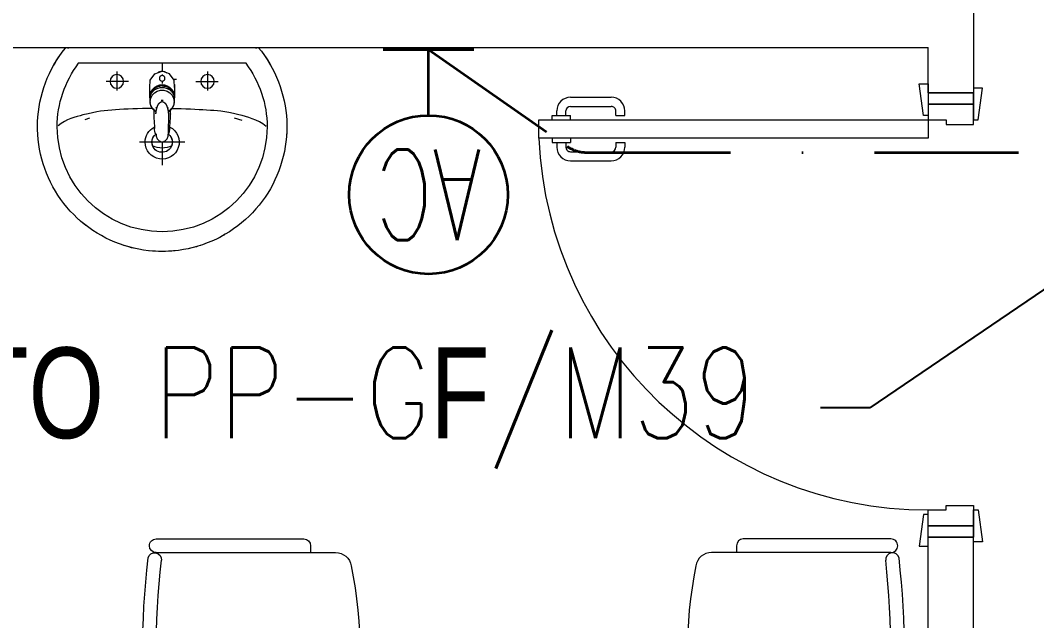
# Model space of a CAD drawing. Header units: inches. Extents: x -12418 to 242017, y -29325 to 19878.
# Drawn here: x 15695 to 17937, y -8532 to -7208 of the extents above; entities that cross this region are included whole.
import ezdxf
from ezdxf import colors
from ezdxf.entities.mleader import LeaderData, LeaderLine
from ezdxf.enums import TextEntityAlignment as Align
from ezdxf.math import Vec2, Vec3

# ---------------------------------------------------------------- set-up
doc = ezdxf.new("R2010")
doc.units = ezdxf.units.IN
doc.header["$LTSCALE"] = 25
doc.header["$MEASUREMENT"] = 0
doc.linetypes.add('DASHDOT', pattern=[25.4, 12.7, -6.35, 0, -6.35])
doc.layers.get('0').update_dxf_attribs({"color": 8})
for name, color, linetype, lineweight in [('00-Ground Floor$0$LOADING', 253, 'Continuous', 5), ('00-Ground Floor$0$P-SANR-FIXT', 6, 'Continuous', 18), ('00-Ground Floor$0$P-SANR-FIXT-1', 6, 'Continuous', 13), ('00-Ground Floor$0$Walls', 251, 'Continuous', 5), ('00-Ground Floor$0$Wooden Joinery', 251, 'Continuous', 5), ('E-LITE-CIRC', 6, 'Continuous', 25), ('E-LITE-CLNG-CNDT', 6, 'DASHDOT', 35), ('E-POWR-CIRC-NUMB', 6, 'Continuous', 25), ('E-POWR-CLNG-CNDT', 6, 'DASHDOT', 35), ('E-POWR-WALL @ 100', 4, 'Continuous', 35)]:
    doc.layers.add(name, color=color, linetype=linetype, lineweight=lineweight)
doc.layers.add('E-POWR-IDEN', color=101, linetype='Continuous')
doc.styles.add('DC_Simplex', font='SIMPLEX.shx', dxfattribs={"width": 0.7})

# ---------------------------------------------------------------- blocks, each defined once
blk = doc.blocks.new('00-Ground Floor$0$A$C72370EFE')
at = {"layer": '00-Ground Floor$0$Wooden Joinery'}
for p, q in [((-0.01, -0.04), (-0.02, -0.04)), ((-0.01, -0.03), (-0.01, -0.07)), ((0, -0.03), (-0.01, -0.03)), ((0.04, -0.03), (0.05, -0.03)), ((0.05, -0.03), (0.05, -0.07)), ((0.05, -0.04), (0.06, -0.04)), ((-0.01, -0.06), (-0.02, -0.06)), ((0.05, -0.06), (0.06, -0.06)), ((-0.05, -0.07), (-0.05, -0.16)), ((-0.03, -0.07), (-0.03, -0.16)), ((0, -0.07), (-0.01, -0.07)), ((0.04, -0.07), (0.05, -0.07)), ((0.07, -0.07), (0.07, -0.16)), ((0.09, -0.07), (0.09, -0.16)), ((-0.01, -0.17), (-0.02, -0.17)), ((-0.01, -0.17), (-0.01, -0.19)), ((0.05, -0.17), (0.06, -0.17)), ((0.05, -0.17), (0.05, -0.19)), ((-0.01, -0.19), (-0.02, -0.19)), ((0.05, -0.19), (0.06, -0.19))]:
    blk.add_line(p, q, dxfattribs=at)
for centre, radius, start, end in [((-0.02, -0.07), 0.03, 90, 180), ((0.06, -0.07), 0.03, 0, 90), ((-0.02, -0.07), 0.01, 90, 180), ((0.06, -0.07), 0.01, 0, 90), ((-0.02, -0.16), 0.03, 180, 270), ((-0.02, -0.16), 0.01, 180, 270), ((0.06, -0.16), 0.01, 270, 0), ((0.06, -0.16), 0.03, 270, 0)]:
    blk.add_arc(centre, radius, start, end, dxfattribs=at)
blk = doc.blocks.new('00-Ground Floor$0$A$C5DAD61B4')
at = {"layer": '00-Ground Floor$0$Wooden Joinery'}
for points in [[(80, 959.1), (80, 969.1), (10, 979.1), (10, 959.1)], [(940, 959.1), (940, 969.1), (1010, 979.1), (1010, 959.1)], [(70, 859.1), (70, 849.1), (0, 839.1), (0, 859.1)], [(120, 859.1), (120, 0), (80, 0), (80, 859.1)], [(950, 859.1), (950, 849.1), (1020, 839.1), (1020, 859.1)]]:
    blk.add_lwpolyline(points, close=True, dxfattribs=at)
for points in [[(45, 859.1), (45, 959.1), (20, 959.1), (20, 859.1), (45, 859.1)], [(45, 859.1), (80, 859.1), (80, 899.1), (90, 899.1), (90, 959.1), (45, 959.1), (45, 859.1)], [(975, 859.1), (940, 859.1), (940, 899.1), (930, 899.1), (930, 959.1), (975, 959.1), (975, 859.1)], [(975, 859.1), (975, 959.1), (1000, 959.1), (1000, 859.1), (975, 859.1)]]:
    blk.add_lwpolyline(points, dxfattribs=at)
blk.add_arc((80, 859.1), 860, 272.666, 0, dxfattribs=at)
at = {"layer": '00-Ground Floor$0$Wooden Joinery', "xscale": 999.9999999998854, "yscale": 999.9999999998854, "zscale": 999.9999999998854, "rotation": 180}
blk.add_blockref('00-Ground Floor$0$A$C72370EFE', (120, 0), dxfattribs=at)
blk = doc.blocks.new('00-Ground Floor$0$FP_138-161_A_00_GFL_-0_080_Einreichung_Grundrisse_100')
at = {"layer": '00-Ground Floor$0$P-SANR-FIXT'}
blk.add_line((-0.0044, -0.0019), (-0.0045, -0.0021), dxfattribs=at)
at = {"layer": '00-Ground Floor$0$P-SANR-FIXT', "flags": 128}
blk.add_lwpolyline([(-0.0057, -0.0037), (-0.0058, -0.0039), (-0.006, -0.004)], dxfattribs=at)
blk = doc.blocks.new('00-Ground Floor$0$FP_139-161_A_00_GFL_-0_080_Einreichung_Grundrisse_100')
at = {"layer": '00-Ground Floor$0$P-SANR-FIXT'}
blk.add_line((0.0045, -0.0022), (0.0044, -0.002), dxfattribs=at)
at = {"layer": '00-Ground Floor$0$P-SANR-FIXT', "flags": 128}
blk.add_lwpolyline([(0.006, -0.004), (0.0059, -0.0039), (0.0057, -0.0038)], dxfattribs=at)
blk = doc.blocks.new('00-Ground Floor$0$IS_Ceraplus_B8204_BIM_BG _1_ - B8204AA - CERAPLUS single lever basin mixer with pop-up waste-V137-161_A_00_GFL_-0_080_Einreichung_Grundrisse_100')
at = {"layer": '00-Ground Floor$0$P-SANR-FIXT-1'}
h = blk.add_hatch(dxfattribs=at)
h.set_pattern_fill('FP_26', color=256, style=0, pattern_type=2)
h.set_pattern_definition([(225, (0.009, 0), (0.010607, -0.010607), []), (315, (0.009, 0), (0.010607, 0.010607), [])])
h.paths.add_polyline_path([(0.0056, -0.002), (0.0058, -0.0024), (0.0058, -0.0021)])
h.paths.add_polyline_path([(0.007, -0.0039), (0.0088, -0.0045), (0.0084, -0.0043)])
at = {"layer": '00-Ground Floor$0$LOADING'}
for p, q in [((-0.028, 0), (-0.028, -0.0281)), ((0.028, -0.0281), (0.028, 0)), ((-0.0274, -0.0337), (-0.0271, -0.0392)), ((-0.0262, -0.0282), (-0.0263, -0.0287)), ((0.0263, -0.0287), (0.0262, -0.0282)), ((0.0262, -0.0293), (0.0263, -0.0287)), ((0.0271, -0.0392), (0.0274, -0.0337)), ((-0.0137, -0.0512), (-0.0129, -0.0517)), ((0.0124, -0.052), (0.0133, -0.0515)), ((0.014, -0.0647), (0.0133, -0.1077)), ((0.0185, -0.0618), (0.019, -0.0539)), ((0.019, -0.0539), (0.0188, -0.0561))]:
    blk.add_line(p, q, dxfattribs=at)
at = {"layer": '00-Ground Floor$0$LOADING', "flags": 128}
for points in [[(-0.0272, -0.0069), (-0.0266, 0.009), (-0.0165, 0.0236), (0, 0.0291)], [(0.0272, -0.0069), (0.0266, 0.009), (0.0165, 0.0236), (0, 0.0291)], [(-0.0176, -0.0568), (-0.0224, -0.0513), (-0.0254, -0.0448), (-0.0264, -0.0376), (-0.0253, -0.0305), (-0.0222, -0.024), (-0.0172, -0.0186), (-0.0109, -0.0147), (-0.0037, -0.0127), (0.0037, -0.0127), (0.0109, -0.0147), (0.0172, -0.0186), (0.0222, -0.024), (0.0253, -0.0305), (0.0264, -0.0376), (0.0254, -0.0448), (0.0224, -0.0513), (0.0176, -0.0568)], [(-0.0271, -0.0393), (-0.027, -0.0403), (-0.0269, -0.0414), (-0.0267, -0.0424), (-0.0265, -0.0434), (-0.0262, -0.0444), (-0.0259, -0.0454), (-0.0255, -0.0464), (-0.0252, -0.0474), (-0.0247, -0.0484), (-0.0243, -0.0493), (-0.0238, -0.0502), (-0.0232, -0.0511), (-0.0226, -0.052), (-0.022, -0.0529), (-0.0214, -0.0537), (-0.0207, -0.0545), (-0.0199, -0.0553), (-0.0192, -0.0561), (-0.0184, -0.0568), (-0.0176, -0.0575), (-0.0173, -0.0577)], [(0.0173, -0.0577), (0.0181, -0.057), (0.0189, -0.0563), (0.0197, -0.0556), (0.0204, -0.0548), (0.0211, -0.054), (0.0218, -0.0532), (0.0224, -0.0523), (0.023, -0.0514), (0.0236, -0.0505), (0.0241, -0.0496), (0.0246, -0.0487), (0.025, -0.0477), (0.0254, -0.0467), (0.0258, -0.0458), (0.0261, -0.0448), (0.0264, -0.0437), (0.0266, -0.0427), (0.0268, -0.0417), (0.027, -0.0407), (0.0271, -0.0396), (0.0271, -0.0393)], [(-0.019, -0.0539), (-0.0185, -0.0615), (-0.0185, -0.0618)], [(-0.0162, -0.0579), (-0.0156, -0.058), (-0.0151, -0.0581), (-0.0146, -0.0583), (-0.0142, -0.0586), (-0.0139, -0.0588), (-0.0138, -0.0591)], [(-0.0138, -0.0591), (-0.0139, -0.0612), (-0.014, -0.0633)], [(0.0138, -0.0591), (0.0139, -0.0588), (0.0142, -0.0586), (0.0146, -0.0583), (0.0151, -0.0581), (0.0156, -0.058), (0.0162, -0.0579)], [(0.014, -0.0633), (0.0139, -0.0612), (0.0138, -0.0591)], [(0.0171, -0.0578), (0.0174, -0.0575), (0.0176, -0.0568)], [(0.0184, -0.0651), (0.0184, -0.0652), (0.0184, -0.0652), (0.0184, -0.0652), (0.0184, -0.0654), (0.0184, -0.0655)], [(-0.0181, -0.0728), (-0.0177, -0.083), (-0.0172, -0.0938)], [(0.0172, -0.0938), (0.0177, -0.083), (0.0181, -0.0728)], [(-0.0129, -0.1142), (-0.0124, -0.1161), (-0.0118, -0.1179), (-0.0109, -0.1197), (-0.0098, -0.1214), (-0.0084, -0.123), (-0.0067, -0.1244), (-0.0047, -0.1255), (-0.0025, -0.1263), (0, -0.1266)], [(0, -0.1266), (0.0025, -0.1263), (0.0047, -0.1255), (0.0067, -0.1244), (0.0084, -0.123), (0.0098, -0.1214), (0.0109, -0.1197), (0.0118, -0.1179), (0.0124, -0.1161), (0.0129, -0.1142)]]:
    blk.add_lwpolyline(points, dxfattribs=at)
at = {"layer": '00-Ground Floor$0$LOADING'}
for centre, radius, start, end in [((0, 0.0135), 0.00603, 0, 180), ((0, 0.0135), 0.00603, 180, 0), ((-0.009, 0), 0.005, 300, 315), ((0.009, 0), 0.005, 225, 240)]:
    blk.add_arc(centre, radius, start, end, dxfattribs=at)
for centre, major_axis, start_param, end_param in [((0, -0.0281), (-0.028, 0), 4.712389, 6.47291), ((0, -0.0287), (0.0267, 0), 1.570796, 3.036556), ((0, -0.0287), (0.0263, 0), 2.625648, 2.791756), ((0, -0.0287), (-0.0263, 0), 4.712389, 5.759587), ((0, -0.0281), (0.028, 0), 6.093357, 7.853982), ((0, -0.0287), (0.0267, 0), 0.105099, 1.570796), ((0, -0.0287), (0.0262, 0), 0.523599, 1.570796), ((0, -0.0287), (0.0262, 0), 0.349919, 0.515945), ((0, -0.0321), (0.0275, 0), 3.141823, 3.202701), ((0, -0.0321), (0.0275, 0), 3.239313, 3.439417), ((0, -0.0281), (0.028, 0), 3.371221, 3.483334), ((0, -0.0287), (0.0267, 0), 6.059374, 6.108652), ((0, -0.0321), (0.0275, 0), 5.985527, 6.185455), ((0, -0.0281), (0.028, 0), 5.94107, 6.05344), ((0, -0.0321), (0.0275, 0), 6.222066, 6.282955), ((0, -0.0312), (0.0248, 0), 4.111947, 4.191073), ((0, -0.0281), (0.028, 0), 4.202431, 4.259552), ((0, -0.0287), (0.0263, 0), 4.169225, 4.2325), ((0, -0.0281), (0.028, 0), 5.172057, 5.222265)]:
    blk.add_ellipse(centre, major_axis=major_axis, ratio=0.961262, start_param=start_param, end_param=end_param, dxfattribs=at)
for points, knots in [([(-0.0215, -0.0162), (-0.0216, -0.0163), (-0.0219, -0.0167), (-0.0227, -0.0177), (-0.0238, -0.0192), (-0.0249, -0.0211), (-0.0258, -0.0231), (-0.0266, -0.0253), (-0.0273, -0.0282), (-0.0275, -0.0305), (-0.0275, -0.0321)], [0.7859035, 0.7859035, 0.7859035, 0.7859035, 0.7916667, 0.8055556, 0.8333333, 0.8611111, 0.8888889, 0.9166667, 0.9444444, 1, 1, 1, 1]), ([(0.021, -0.0157), (0.0208, -0.0154), (0.0203, -0.0149), (0.0192, -0.0139), (0.0177, -0.0127), (0.0161, -0.0117), (0.0148, -0.0109), (0.0138, -0.0104), (0.0127, -0.0099), (0.0113, -0.0093), (0.0087, -0.0084), (0.0048, -0.0075), (0, -0.0071), (-0.0048, -0.0075), (-0.0087, -0.0084), (-0.0113, -0.0093), (-0.0127, -0.0099), (-0.0138, -0.0104), (-0.0148, -0.0109), (-0.0161, -0.0117), (-0.0177, -0.0127), (-0.0191, -0.0139), (-0.0202, -0.0149), (-0.0208, -0.0154), (-0.021, -0.0157)], [0.2222222, 0.2222222, 0.2222222, 0.2222222, 0.2361111, 0.25, 0.2777778, 0.3055556, 0.3194444, 0.3333333, 0.3472222, 0.3611111, 0.3888889, 0.4444444, 0.5, 0.5555556, 0.6111111, 0.6388889, 0.6527778, 0.6666667, 0.6805556, 0.6944444, 0.7222222, 0.75, 0.7638889, 0.7777778, 0.7777778, 0.7777778, 0.7777778]), ([(0.0275, -0.0321), (0.0275, -0.0305), (0.0273, -0.0282), (0.0266, -0.0253), (0.0258, -0.0231), (0.0249, -0.0211), (0.0238, -0.0192), (0.0227, -0.0177), (0.0219, -0.0167), (0.0216, -0.0163), (0.0215, -0.0162)], [0, 0, 0, 0, 0.0555556, 0.0833333, 0.1111111, 0.1388889, 0.1666667, 0.1944444, 0.2083333, 0.2142181, 0.2142181, 0.2142181, 0.2142181]), ([(0, -0.0378), (-0.0005, -0.038), (-0.0012, -0.0384), (-0.0021, -0.0389), (-0.0028, -0.0393), (-0.0035, -0.0397), (-0.0042, -0.04), (-0.0049, -0.0405), (-0.0055, -0.0409), (-0.0061, -0.0414), (-0.0067, -0.0419), (-0.0072, -0.0424), (-0.0078, -0.0429), (-0.0083, -0.0435), (-0.0088, -0.0441), (-0.0092, -0.0446), (-0.0096, -0.0452), (-0.01, -0.0459), (-0.0103, -0.0466), (-0.0105, -0.0472), (-0.0107, -0.0477), (-0.0108, -0.0481), (-0.0109, -0.0484), (-0.0111, -0.0489), (-0.0114, -0.0497), (-0.0118, -0.0509), (-0.0122, -0.0521), (-0.0124, -0.053), (-0.0126, -0.0537), (-0.0128, -0.0544), (-0.0129, -0.0552), (-0.0131, -0.0559), (-0.0132, -0.0566), (-0.0134, -0.0572), (-0.0136, -0.0581), (-0.0137, -0.0587), (-0.0138, -0.0591)], [0, 0, 0, 0, 0.055556, 0.083333, 0.111111, 0.138889, 0.166667, 0.194444, 0.222222, 0.25, 0.277778, 0.305556, 0.333333, 0.361111, 0.388889, 0.416667, 0.444444, 0.472222, 0.5, 0.527778, 0.541667, 0.555556, 0.569444, 0.583333, 0.611111, 0.666667, 0.722222, 0.75, 0.777778, 0.805556, 0.833333, 0.861111, 0.888889, 0.916667, 0.944444, 1, 1, 1, 1]), ([(0, -0.0357), (-0.0006, -0.0357), (-0.0013, -0.0357), (-0.002, -0.0357), (-0.0022, -0.0357)], [0, 0, 0, 0, 0.1, 0.1298359, 0.1298359, 0.1298359, 0.1298359]), ([(0.0022, -0.0357), (0.002, -0.0357), (0.0013, -0.0357), (0.0006, -0.0357), (0, -0.0357)], [0.8701578, 0.8701578, 0.8701578, 0.8701578, 0.9, 1, 1, 1, 1]), ([(0.0138, -0.0591), (0.0137, -0.0587), (0.0136, -0.0581), (0.0134, -0.0572), (0.0132, -0.0566), (0.0131, -0.0559), (0.0129, -0.0552), (0.0128, -0.0544), (0.0126, -0.0537), (0.0124, -0.053), (0.0122, -0.0521), (0.0118, -0.0509), (0.0114, -0.0497), (0.0111, -0.0489), (0.0109, -0.0484), (0.0108, -0.0481), (0.0107, -0.0477), (0.0105, -0.0472), (0.0103, -0.0466), (0.01, -0.0459), (0.0096, -0.0452), (0.0092, -0.0446), (0.0088, -0.0441), (0.0083, -0.0435), (0.0078, -0.0429), (0.0072, -0.0424), (0.0067, -0.0419), (0.0061, -0.0414), (0.0055, -0.0409), (0.0049, -0.0405), (0.0042, -0.04), (0.0035, -0.0397), (0.0028, -0.0393), (0.0021, -0.0389), (0.0012, -0.0384), (0.0005, -0.038), (0, -0.0378)], [0, 0, 0, 0, 0.055556, 0.083333, 0.111111, 0.138889, 0.166667, 0.194444, 0.222222, 0.25, 0.277778, 0.333333, 0.388889, 0.416667, 0.430556, 0.444444, 0.458333, 0.472222, 0.5, 0.527778, 0.555556, 0.583333, 0.611111, 0.638889, 0.666667, 0.694444, 0.722222, 0.75, 0.777778, 0.805556, 0.833333, 0.861111, 0.888889, 0.916667, 0.944444, 1, 1, 1, 1]), ([(-0.0188, -0.0538), (-0.0188, -0.0547), (-0.0186, -0.0582), (-0.0185, -0.0619), (-0.0184, -0.0646)], [0.6724021, 0.6724021, 0.6724021, 0.6724021, 0.75, 1, 1, 1, 1]), ([(-0.0162, -0.0579), (-0.0162, -0.0578), (-0.0163, -0.0578), (-0.0165, -0.0577), (-0.0166, -0.0575), (-0.0167, -0.0574), (-0.0169, -0.0573), (-0.017, -0.0572), (-0.0172, -0.0571), (-0.0173, -0.057), (-0.0175, -0.0569), (-0.0176, -0.0568)], [0, 0, 0, 0, 0.1, 0.2, 0.3, 0.4, 0.5, 0.6, 0.7, 0.8, 1, 1, 1, 1]), ([(-0.0148, -0.0587), (-0.015, -0.0586), (-0.0159, -0.0583), (-0.0167, -0.058), (-0.0172, -0.0578)], [0.8, 0.8, 0.8, 0.8, 0.85, 1, 1, 1, 1]), ([(0.0141, -0.0613), (0.0141, -0.0611), (0.0143, -0.0608), (0.0145, -0.0604), (0.0148, -0.06), (0.0151, -0.0596), (0.0153, -0.0594), (0.0155, -0.0592), (0.0156, -0.059), (0.0158, -0.0588), (0.016, -0.0587), (0.0163, -0.0585), (0.0165, -0.0583), (0.0166, -0.0582)], [0.3333333, 0.3333333, 0.3333333, 0.3333333, 0.4166667, 0.5, 0.5833333, 0.6666667, 0.7083333, 0.75, 0.7916667, 0.8333333, 0.875, 0.9166667, 1, 1, 1, 1]), ([(0.0176, -0.0568), (0.0175, -0.0569), (0.0173, -0.057), (0.0172, -0.0571), (0.017, -0.0572), (0.0169, -0.0573), (0.0167, -0.0574), (0.0166, -0.0575), (0.0165, -0.0577), (0.0163, -0.0578), (0.0162, -0.0578), (0.0162, -0.0579)], [0, 0, 0, 0, 0.2, 0.3, 0.4, 0.5, 0.6, 0.7, 0.8, 0.9, 1, 1, 1, 1]), ([(0.0184, -0.0646), (0.0185, -0.0619), (0.0186, -0.0582), (0.0188, -0.0547), (0.0188, -0.0538)], [0, 0, 0, 0, 0.25, 0.3275586, 0.3275586, 0.3275586, 0.3275586]), ([(-0.0131, -0.1116), (-0.0132, -0.1115), (-0.0135, -0.1109), (-0.0141, -0.1099), (-0.0147, -0.1086), (-0.0153, -0.1072), (-0.0159, -0.1053), (-0.0167, -0.1021), (-0.0171, -0.0992), (-0.0171, -0.0973)], [0.4856715, 0.4856715, 0.4856715, 0.4856715, 0.5, 0.55, 0.6, 0.65, 0.7, 0.8, 1, 1, 1, 1]), ([(-0.0132, -0.1091), (-0.0132, -0.1096), (-0.0132, -0.1103), (-0.0132, -0.1111), (-0.0132, -0.1115), (-0.0132, -0.1118), (-0.0131, -0.1122), (-0.0131, -0.1125), (-0.0131, -0.1128), (-0.0131, -0.1131), (-0.013, -0.1134), (-0.013, -0.1138), (-0.0129, -0.1141), (-0.0129, -0.1142)], [0.2, 0.2, 0.2, 0.2, 0.4, 0.5, 0.55, 0.6, 0.65, 0.7, 0.75, 0.8, 0.85, 0.9, 1, 1, 1, 1]), ([(0.0129, -0.1142), (0.0129, -0.1141), (0.013, -0.1138), (0.013, -0.1134), (0.0131, -0.1131), (0.0131, -0.1128), (0.0131, -0.1125), (0.0131, -0.1122), (0.0132, -0.1118), (0.0132, -0.1115), (0.0132, -0.1111), (0.0132, -0.1103), (0.0132, -0.1096), (0.0132, -0.1091)], [0, 0, 0, 0, 0.1, 0.15, 0.2, 0.25, 0.3, 0.35, 0.4, 0.45, 0.5, 0.6, 0.8, 0.8, 0.8, 0.8]), ([(0.0131, -0.1116), (0.0133, -0.1113), (0.0137, -0.1106), (0.0142, -0.1096), (0.0147, -0.1084), (0.0153, -0.1072), (0.0159, -0.1053), (0.0167, -0.1021), (0.0171, -0.0992), (0.0171, -0.0973)], [-0.5143371, -0.5143371, -0.5143371, -0.5143371, -0.475, -0.4375, -0.4, -0.35, -0.3, -0.2, 0, 0, 0, 0])]:
    blk.add_open_spline(points, degree=3, knots=knots, dxfattribs=at)
for points in [[(-0.0184, -0.0646), (-0.0183, -0.0659), (-0.0182, -0.0684), (-0.0181, -0.0709), (-0.0181, -0.0721)], [(-0.0172, -0.0578), (-0.0171, -0.0578), (-0.0169, -0.058), (-0.0167, -0.0581), (-0.0166, -0.0582)], [(-0.0162, -0.0579), (-0.0162, -0.0579), (-0.0164, -0.0581), (-0.0165, -0.0582), (-0.0166, -0.0583), (-0.0166, -0.0582), (-0.0166, -0.0582)], [(-0.0166, -0.0582), (-0.0163, -0.0585), (-0.0156, -0.059), (-0.0148, -0.0599), (-0.0142, -0.0609), (-0.0139, -0.0617), (-0.0138, -0.0621)], [(-0.014, -0.0633), (-0.014, -0.0633), (-0.014, -0.0633), (-0.014, -0.0633)], [(-0.014, -0.0646), (-0.014, -0.0644), (-0.014, -0.064), (-0.014, -0.0635), (-0.014, -0.0633)], [(0.014, -0.0633), (0.014, -0.0633), (0.014, -0.0633), (0.014, -0.0633)], [(0.014, -0.0633), (0.014, -0.0635), (0.014, -0.064), (0.014, -0.0644), (0.014, -0.0647)], [(0.0172, -0.0578), (0.0168, -0.0579), (0.0158, -0.0583), (0.0147, -0.0587), (0.0141, -0.059)], [(0.0166, -0.0582), (0.0166, -0.0582), (0.0166, -0.0583), (0.0165, -0.0582), (0.0164, -0.0581), (0.0162, -0.0579), (0.0162, -0.0579)], [(0.0166, -0.0582), (0.0167, -0.0582), (0.0168, -0.0581), (0.0169, -0.058), (0.0169, -0.058)], [(0.0169, -0.058), (0.017, -0.0579), (0.0171, -0.0579), (0.0171, -0.0578)], [(0.0181, -0.0721), (0.0181, -0.0709), (0.0182, -0.0684), (0.0183, -0.0659), (0.0184, -0.0646)], [(-0.0172, -0.0938), (-0.0172, -0.0944), (-0.0172, -0.0956), (-0.0171, -0.0967), (-0.0171, -0.0973)], [(0.0171, -0.0973), (0.0171, -0.0967), (0.0172, -0.0956), (0.0172, -0.0944), (0.0172, -0.0938)]]:
    blk.add_open_spline(points, degree=3, dxfattribs=at)
for name in ['00-Ground Floor$0$FP_138-161_A_00_GFL_-0_080_Einreichung_Grundrisse_100', '00-Ground Floor$0$FP_139-161_A_00_GFL_-0_080_Einreichung_Grundrisse_100']:
    blk.add_blockref(name, (0, 0), dxfattribs=at)
blk = doc.blocks.new('00-Ground Floor$0$_100_WB_KER_REN_55x45x18 - _100_WB_KER_REN_55x45x18-V63-161_A_00_GFL_-0_080_Einreichung_Grundrisse_100')
at = {"layer": '00-Ground Floor$0$LOADING'}
for p, q in [((-0.2075, 0.225), (-0.2075, 0.2227)), ((0.2074, 0.225), (-0.2074, 0.225)), ((0.2075, 0.2227), (0.2075, 0.225)), ((-0.1855, 0.1899), (0.1855, 0.1899)), ((0, 0.1899), (0, 0.1724)), ((-0.1, 0.172), (-0.1, 0.1303)), ((0, 0.1656), (0, 0.1628)), ((0.1, 0.172), (0.1, 0.1303)), ((-0.0744, 0.15), (-0.1234, 0.15)), ((-0.0259, 0.155), (-0.0315, 0.155)), ((0, 0.1509), (0, 0.1454)), ((0, 0.1422), (0, 0.1399)), ((0.026, 0.155), (0.0248, 0.155)), ((0.0744, 0.15), (0.1234, 0.15)), ((-0.1763, 0.0637), (-0.1598, 0.0692)), ((0.1605, 0.0691), (0.1707, 0.0656)), ((-0.05, 0.0161), (0.05, 0.0161)), ((0, 0.0168), (0, -0.0348))]:
    blk.add_line(p, q, dxfattribs=at)
at = {"layer": '00-Ground Floor$0$LOADING', "flags": 128}
for points in [[(-0.2121, 0.225), (-0.219, 0.2164), (-0.2254, 0.2075), (-0.2316, 0.1983), (-0.2373, 0.189), (-0.2427, 0.1794), (-0.2476, 0.1696), (-0.2522, 0.1596), (-0.2564, 0.1494), (-0.2602, 0.1391), (-0.2635, 0.1286), (-0.2665, 0.118), (-0.269, 0.1073), (-0.271, 0.0965), (-0.2727, 0.0856), (-0.2739, 0.0747), (-0.2747, 0.0637), (-0.275, 0.0527), (-0.275, 0.05)], [(0.275, 0.05), (0.2748, 0.061), (0.2741, 0.072), (0.273, 0.0829), (0.2715, 0.0938), (0.2695, 0.1046), (0.2671, 0.1154), (0.2643, 0.126), (0.261, 0.1365), (0.2574, 0.1469), (0.2533, 0.1571), (0.2488, 0.1671), (0.2439, 0.177), (0.2387, 0.1866), (0.233, 0.1961), (0.227, 0.2053), (0.2206, 0.2142), (0.2138, 0.2229), (0.2121, 0.225)], [(-0.275, 0.05), (-0.2748, 0.039), (-0.2741, 0.028), (-0.273, 0.0171), (-0.2715, 0.0062), (-0.2695, -0.0046), (-0.2671, -0.0154), (-0.2643, -0.026), (-0.261, -0.0365), (-0.2574, -0.0469), (-0.2533, -0.0571), (-0.2488, -0.0671), (-0.2439, -0.077), (-0.2387, -0.0866), (-0.233, -0.0961), (-0.227, -0.1053), (-0.2206, -0.1142), (-0.2138, -0.1229), (-0.2067, -0.1313), (-0.1993, -0.1395), (-0.1916, -0.1473), (-0.1836, -0.1548), (-0.1752, -0.162), (-0.1666, -0.1688), (-0.1577, -0.1753), (-0.1486, -0.1814), (-0.1392, -0.1872), (-0.1296, -0.1925), (-0.1198, -0.1975), (-0.1098, -0.2021), (-0.0996, -0.2063), (-0.0893, -0.2101), (-0.0788, -0.2135), (-0.0682, -0.2164), (-0.0575, -0.2189), (-0.0467, -0.221), (-0.0359, -0.2227), (-0.0249, -0.2239), (-0.014, -0.2246), (-0.003, -0.225), (0.008, -0.2249), (0.019, -0.2243), (0.03, -0.2234), (0.0409, -0.2219), (0.0517, -0.2201), (0.0625, -0.2178), (0.0731, -0.2151), (0.0837, -0.212), (0.0941, -0.2084), (0.1043, -0.2044), (0.1144, -0.2001), (0.1243, -0.1953), (0.1341, -0.1901), (0.1436, -0.1846), (0.1528, -0.1786), (0.1618, -0.1723), (0.1706, -0.1657), (0.1791, -0.1587), (0.1873, -0.1514), (0.1952, -0.1437), (0.2028, -0.1358), (0.21, -0.1275), (0.217, -0.119), (0.2236, -0.1101), (0.2298, -0.1011), (0.2356, -0.0918), (0.2411, -0.0822), (0.2462, -0.0725), (0.2509, -0.0625), (0.2552, -0.0524), (0.2591, -0.0421), (0.2626, -0.0317), (0.2656, -0.0211), (0.2683, -0.0104), (0.2705, 0.0003), (0.2722, 0.0112), (0.2736, 0.0221), (0.2745, 0.0331), (0.2749, 0.0441), (0.275, 0.05)]]:
    blk.add_lwpolyline(points, dxfattribs=at)
at = {"layer": '00-Ground Floor$0$LOADING'}
for centre in [(-0.1, 0.15), (0.1, 0.15)]:
    blk.add_circle(centre, 0.015, dxfattribs=at)
for centre, radius, start, end in [((0, 0.05), 0.275, 140.4788, 141.2381), ((0, 0.05), 0.275, 38.7619, 39.5212), ((0, 0.05), 0.275, 145.9324, 150.3591), ((0, 0.05), 0.275, 29.6409, 34.0676), ((0, 0.05), 0.2315, 142.8209, 180), ((0, 0.05), 0.2315, 0, 37.1791), ((0, 0.155), 0.0175, 54.0899, 125.9101), ((0, 0.155), 0.0175, 68.869, 83.8798), ((0, 0.155), 0.0175, 251.9463, 258.2346), ((0, 0.05), 0.275, 180, 183.6225), ((0, 0.05), 0.2315, 180, 0), ((0, 0.0161), 0.0375, 117.1305, 0), ((0, 0.0161), 0.0375, 0, 61.4146), ((0, 0.0161), 0.0225, 129.5025, 0), ((0, 0.0161), 0.0225, 156.725, 162.0134), ((0, 0.0161), 0.0225, 138.0808, 143.3939), ((0, 0.0161), 0.0225, 0, 51.4286), ((0, 0.0161), 0.0225, 36.616, 41.9265), ((0, 0.0161), 0.0225, 17.9887, 23.276), ((0, 0.0161), 0.0225, 180, 193.3417), ((0, 0.0161), 0.0225, 197.0466, 201.508), ((0, 0.05), 0.047, 243.4433, 296.5567), ((0, 0.0161), 0.0225, 338.492, 342.9534), ((0, 0.0161), 0.0225, 346.6583, 0), ((0, 0.05), 0.275, 307.6689, 312), ((0, 0.05), 0.275, 240, 245.6589), ((0, 0.05), 0.275, 252, 257.5535), ((0, 0.05), 0.275, 264, 276), ((0, 0.05), 0.275, 282.9241, 288)]:
    blk.add_arc(centre, radius, start, end, dxfattribs=at)
for points, knots in [([(-0.2074, 0.225), (-0.2078, 0.225), (-0.2086, 0.225), (-0.2095, 0.225), (-0.2102, 0.225), (-0.2106, 0.225), (-0.2109, 0.225), (-0.2111, 0.225), (-0.2114, 0.225), (-0.2116, 0.225), (-0.2118, 0.225), (-0.2119, 0.225), (-0.2119, 0.225)], [-1, -1, -1, -1, -0.8333333, -0.6666667, -0.5833333, -0.5, -0.4583333, -0.4166667, -0.3333333, -0.2916667, -0.25, -0.1666667, -0.1666667, -0.1666667, -0.1666667]), ([(0.2119, 0.225), (0.2119, 0.225), (0.2118, 0.225), (0.2116, 0.225), (0.2114, 0.225), (0.2111, 0.225), (0.2109, 0.225), (0.2106, 0.225), (0.2102, 0.225), (0.2095, 0.225), (0.2086, 0.225), (0.2078, 0.225), (0.2074, 0.225)], [-0.8333333, -0.8333333, -0.8333333, -0.8333333, -0.75, -0.7083333, -0.6666667, -0.5833333, -0.5416667, -0.5, -0.4166667, -0.3333333, -0.1666667, 0, 0, 0, 0]), ([(-0.0037, 0.1721), (-0.0046, 0.1719), (-0.0064, 0.1714), (-0.0081, 0.1705), (-0.009, 0.17)], [0.5653198, 0.5653198, 0.5653198, 0.5653198, 0.6111111, 0.6666667, 0.6666667, 0.6666667, 0.6666667]), ([(0.009, 0.17), (0.0086, 0.1703), (0.0077, 0.1708), (0.0059, 0.1715), (0.0046, 0.1719), (0.0037, 0.1721)], [0.3333333, 0.3333333, 0.3333333, 0.3333333, 0.3611111, 0.3888889, 0.4346482, 0.4346482, 0.4346482, 0.4346482]), ([(-0.2294, 0.0509), (-0.2103, 0.066), (-0.1431, 0.0839), (-0.1084, 0.0863), (-0.0496, 0.0893), (-0.0206, 0.0899)], [0.0392191, 0.0392191, 0.0392191, 0.0392191, 0.1715289, 0.4228457, 0.6475389, 0.6475389, 0.6475389, 0.6475389]), ([(0.0209, 0.0903), (0.0512, 0.0901), (0.1113, 0.0879), (0.1514, 0.0828), (0.2115, 0.0665), (0.2292, 0.052)], [0.7533082, 0.7533082, 0.7533082, 0.7533082, 0.9865548, 1.235629, 1.3638988, 1.3638988, 1.3638988, 1.3638988]), ([(-0.0141, 0.0337), (-0.0162, 0.0319), (-0.0207, 0.0267), (-0.0225, 0.02), (-0.0225, 0.0161)], [0.7144203, 0.7144203, 0.7144203, 0.7144203, 0.8333333, 1, 1, 1, 1]), ([(0.0225, 0.0161), (0.0225, 0.0187), (0.0216, 0.0239), (0.0182, 0.0298), (0.0152, 0.0327), (0.0141, 0.0337)], [0, 0, 0, 0, 0.1111111, 0.2222222, 0.285568, 0.285568, 0.285568, 0.285568])]:
    blk.add_open_spline(points, degree=3, knots=knots, dxfattribs=at)
for points in [[(-0.2075, 0.2227), (-0.2075, 0.2231), (-0.2075, 0.2235), (-0.2075, 0.2239)], [(0.2075, 0.2239), (0.2075, 0.2235), (0.2075, 0.2231), (0.2075, 0.2227)], [(-0.1852, 0.1899), (-0.1853, 0.1899), (-0.1854, 0.1899), (-0.1855, 0.1899)], [(0.1855, 0.1899), (0.1854, 0.1899), (0.1853, 0.1899), (0.1852, 0.1899)], [(-0.0009, 0.1725), (-0.0013, 0.1725), (-0.0018, 0.1724), (-0.0022, 0.1724)], [(0.0022, 0.1724), (0.0018, 0.1724), (0.0013, 0.1725), (0.0009, 0.1725)], [(-0.0225, 0.0161), (-0.0225, 0.0147), (-0.0222, 0.012), (-0.0215, 0.0093), (-0.021, 0.008)], [(0.021, 0.008), (0.0215, 0.0093), (0.0222, 0.012), (0.0225, 0.0147), (0.0225, 0.0161)]]:
    blk.add_open_spline(points, degree=3, dxfattribs=at)
at = {"layer": '00-Ground Floor$0$LOADING', "xscale": -1, "rotation": 5.088887490341627e-12}
blk.add_blockref('00-Ground Floor$0$IS_Ceraplus_B8204_BIM_BG _1_ - B8204AA - CERAPLUS single lever basin mixer with pop-up waste-V137-161_A_00_GFL_-0_080_Einreichung_Grundrisse_100', (0, 0.1434), dxfattribs=at)
blk = doc.blocks.new('00-Ground Floor$0$GF21016-P')
at = {"layer": '00-Ground Floor$0$LOADING', "extrusion": (-1.24384e-09, -1.20261e-09, -1)}
for p, q in [((0.0128, 0.0179), (0.0128, 0.4136)), ((0.4628, 0.0179), (0.4628, 0.4136)), ((-0.0172, 0.0179), (-0.0172, 0.3435)), ((-0.0022, 0.3585), (0.0128, 0.3585)), ((0.4778, 0.3585), (0.4628, 0.3585)), ((0.4928, 0.0179), (0.4928, 0.3435)), ((0.4778, 0.0029), (0.4778, 0.0029))]:
    blk.add_line(p, q, dxfattribs=at)
for centre, radius, start, end in [((-0.2378, -0.5362), 1.0036, 78.7568, 101.2432), ((-0.0478, 0.4136), 0.035, 0, 80.6557), ((-0.4278, 0.4136), 0.035, 99.3443, 180), ((0.0022, 0.3435), 0.015, 0, 90), ((-0.4778, 0.3435), 0.015, 90, 180), ((-0.0284, 0.0145), 0.015, 284.3864, 95.5209), ((-0.2378, 1.8928), 1.8749, 263.6341, 276.3659), ((-0.4471, 0.0145), 0.015, 84.4791, 255.6136), ((0.0022, 0.0179), 0.015, 270, 0), ((0.0022, 0.0179), 0.015, 180, 270), ((-0.2378, 1.8734), 1.8855, 263.5119, 276.4881), ((-0.4778, 0.0179), 0.015, 270, 0), ((-0.4778, 0.0179), 0.015, 180, 270)]:
    blk.add_arc(centre, radius, start, end, dxfattribs=at)
blk = doc.blocks.new('00-Ground Floor')
at = {"layer": '00-Ground Floor$0$Walls'}
for p, q in [((17797.7, -7067.4, 0), (17797.7, -7367.4, 0)), ((14197.9, -7267.4, 0), (17697.7, -7267.4, 0)), ((17697.7, -7367.4, 0), (17697.7, -7267.4, 0)), ((17697.7, -7367.4, 0), (17797.7, -7367.4, 0)), ((17697.7, -8347.4, 0), (17797.7, -8347.4, 0)), ((17797.7, -10467.4, 0), (17797.7, -8357.4, 0)), ((17697.7, -10267.4, 0), (17697.7, -8367.4, 0))]:
    blk.add_line(p, q, dxfattribs=at)
at = {"layer": '00-Ground Floor$0$LOADING', "xscale": -1000, "yscale": 1000, "zscale": 1000}
blk.add_blockref('00-Ground Floor$0$_100_WB_KER_REN_55x45x18 - _100_WB_KER_REN_55x45x18-V63-161_A_00_GFL_-0_080_Einreichung_Grundrisse_100', (16008.1, -7492.4, 0), dxfattribs=at)
at = {"layer": '00-Ground Floor$0$LOADING', "extrusion": (2.24019e-05, -2.67576e-11, 1), "xscale": 1000.000000000006, "yscale": 1000.000000000006, "zscale": -1000.000000000002, "rotation": 269.9999748876472}
blk.add_blockref('00-Ground Floor$0$GF21016-P', (15977.1, -8368.5, 0.4), dxfattribs=at)
at = {"layer": '00-Ground Floor$0$LOADING', "extrusion": (-2.24019e-05, -2.67576e-11, 1), "xscale": -1000.000000000005, "yscale": 1000.000000000005, "zscale": -1000.000000000005, "rotation": 90.00002511235276}
blk.add_blockref('00-Ground Floor$0$GF21016-P', (17633.5, -8368.5, -0.4), dxfattribs=at)
at = {"layer": '00-Ground Floor$0$Wooden Joinery', "rotation": 270}
blk.add_blockref('00-Ground Floor$0$A$C5DAD61B4', (16838.7, -7347.4, 0), dxfattribs=at)
blk = doc.blocks.new('*U33')
for p, q in [((-1, 0), (1, 0)), ((0, -1.45), (0, 0))]:
    blk.add_line(p, q)
blk.add_circle((0, -3.2), 1.75)
at = {"layer": 'E-POWR-CIRC-NUMB', "style": 'DC_Simplex', "width": 0.7, "flags": 8}
blk.add_attdef('CIRCUIT', (3.364, 5.671), '', height=2, rotation=360, dxfattribs=at)
at = {"layer": 'E-POWR-IDEN', "style": 'DC_Simplex', "width": 0.7, "flags": 8}
blk.add_attdef('TYPE', text='', height=2, rotation=180, dxfattribs=at).set_placement((0, -3.2), align=Align.MIDDLE_CENTER)
blk = doc.blocks.new('ARR0W')
at = {"color": 45}
blk.add_ellipse((0, 0), major_axis=(0.4, 0), ratio=0.4, dxfattribs=at)
at = {"color": 45, "ltscale": 0.5}
blk.add_solid([(-1.4, 0.167), (-0.4, 0), (-1.4, -0.167)], dxfattribs=at)

msp = doc.modelspace()

# ---------------------------------------------------------------- linework, layer by layer
at = {"layer": 'E-POWR-CLNG-CNDT', "elevation": 0}
msp.add_lwpolyline([(16595.6, -7272.2), (16901.6, -7485.5, 0.153389), (16944.5, -7499), (19397.7, -7499)], format="xyb", dxfattribs=at)

# ---------------------------------------------------------------- block references
at = {"layer": 'E-LITE-CLNG-CNDT'}
msp.add_blockref('00-Ground Floor', (0, 0), dxfattribs=at)
at = {"layer": 'E-POWR-WALL @ 100', "xscale": 100, "yscale": 100, "zscale": 100}
msp.add_blockref('*U33', (16595.6, -7272.2, 0), dxfattribs=at).add_auto_attribs({'TYPE': 'AC'})

# ---------------------------------------------------------------- leaders
at = {"layer": 'E-LITE-CIRC'}
ml = msp.add_multileader_mtext('Standard', dxfattribs=at)
ml.set_content('{\\Fdc_el_romans|c0;\\W0.8;TO\\Fromans|c0; \\Fsimplex|c0;PP-G\\Fdc_el_romans|c0;F\\Fsimplex|c0;/M39}', color=256, style='DC_Simplex')
ml.set_leader_properties()
ml.set_arrow_properties(name='ARR0W')
ml.build(insert=Vec2(0, 0))
ml.multileader.update_dxf_attribs({"dogleg_length": 200, "arrow_head_size": 140, "scale": 100})
ctx = ml.context
ctx.base_point, ctx.scale, ctx.char_height, ctx.arrow_head_size, ctx.landing_gap_size, ctx.plane_origin, ctx.plane_x_axis, ctx.plane_y_axis = Vec3(15298.3, -8062.5, 0), 100, 200, 140, 140, Vec3(24436.5, -3822.7, 0), Vec3(1, -0.000001, 0), Vec3(0.000001, 1, 0)
ctx.text_align_type = 2
notes = []
notes.append((ctx, [(1, (1, 1, 0), (17569, -8062.5, 0), (-1, 0.000001, 0), 108.8, [(0, [(18397.7, -7499, 0)], 0, [])])]))
ctx.mtext.insert, ctx.mtext.text_direction, ctx.mtext.rotation, ctx.mtext.alignment, ctx.mtext.flow_direction = Vec3(17320.3, -7929.1, 0), Vec3(1, -0.000001, 0), 6.283185, 3, 5
for ctx, leaders in notes:
    for number, flags, end, landing, length, lines in leaders:
        leader = LeaderData()
        leader.index, (leader.has_last_leader_line, leader.has_dogleg_vector, leader.attachment_direction) = number, flags
        leader.last_leader_point, leader.dogleg_vector, leader.dogleg_length = Vec3(end), Vec3(landing), length
        for number, points, colour, breaks in lines:
            line = LeaderLine()
            line.index, line.vertices, line.color, line.breaks = number, Vec3.list(points), colors.encode_raw_color(colour), breaks
            leader.lines.append(line)
        ctx.leaders.append(leader)

doc.saveas('drawing.dxf')
